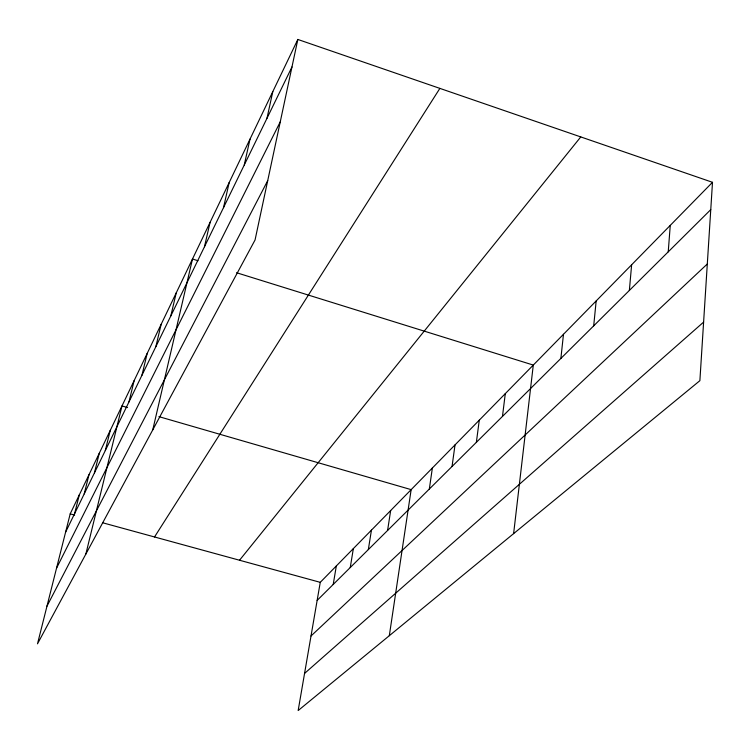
<?xml version="1.0" encoding="UTF-8"?>
<svg xmlns="http://www.w3.org/2000/svg" width="750" height="750" viewBox="0 0 750 750"><rect width="100%" height="100%" fill="white"/><g stroke="black" fill="none" stroke-linecap="round" stroke-linejoin="round"><path stroke-width="1.12" d="M712.5 182.306L699.881 380.672L298.163 710.55L320.259 582.337L712.5 182.306L297.834 39.45L70.191 513.891L37.5 643.828L255.056 239.981L297.834 39.45M668.231 251.85L670.256 225.394M629.363 290.438L631.631 264.788M593.7 325.837L596.166 300.956M560.878 358.434L563.484 334.275M513.619 533.625L533.288 365.072L236.559 272.728M502.463 416.428L505.294 393.628M476.363 442.341L479.278 420.169M452.044 466.481L455.025 444.9M429.337 489.019L432.366 468M389.316 635.7L411.15 489.637L158.916 416.634M387.581 530.484L390.666 510.534M368.334 549.591L371.438 530.138M350.25 567.544L353.363 548.578M333.216 584.456L336.328 565.95M266.972 118.331L272.794 91.631M244.247 165.028L250.013 139.125M223.5 207.675L229.181 182.531M204.469 246.769L210.075 222.347M152.756 429.872L192.487 259.012L197.991 260.728M170.812 315.947L176.231 292.875M155.841 346.697L161.175 324.253M141.947 375.262L147.188 353.409M129.009 401.85L134.156 380.578M85.866 554.044L121.988 405.938L127.584 407.559M105.3 450.572L110.259 430.378M94.416 472.941L99.281 453.253M84.206 493.922L88.987 474.713M74.616 513.628L79.303 494.887M65.587 532.181L291.966 66.966M56.522 568.219L280.256 121.838M46.978 606.159L267.722 180.619M154.519 536.972L439.884 88.388M239.531 560.241L580.772 136.922M317.147 600.403L710.766 209.625M311.016 635.981L707.306 263.991M304.566 673.425L703.603 322.106M70.191 513.891L74.653 515.109M102.544 522.741L320.259 582.337"/></g></svg>
